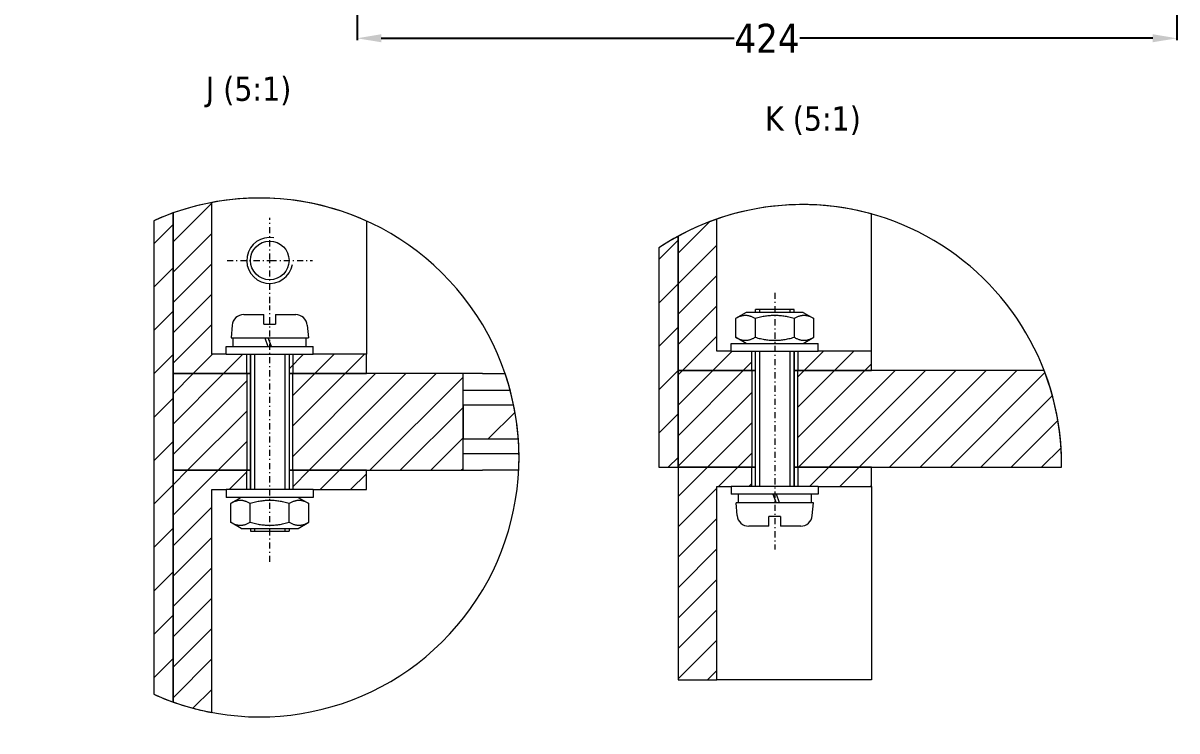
# Model space of a CAD drawing. Header units: millimetres. Extents: x 651 to 8859, y -354 to 894.
# Drawn here: x 2442.6 to 2561.9, y -50.4 to 22.8 of the extents above; entities that cross this region are included whole.
import ezdxf

# ---------------------------------------------------------------- set-up
doc = ezdxf.new("R2010")
doc.units = ezdxf.units.MM
doc.linetypes.add('DASHDOT2', pattern=[12.7, 6.35, -3.175, 0, -3.175])
for name, color, linetype, lineweight in [('cienka', 7, 'Continuous', 9), ('Widoczne (ISO)', 7, 'Continuous', 18), ('Widoczne wąskie (ISO)', 7, 'Continuous', 9)]:
    doc.layers.add(name, color=color, linetype=linetype, lineweight=lineweight)
doc.styles.get("Standard").update_dxf_attribs({"font": 'tahoma.ttf'})
doc.dimstyles.new('5', dxfattribs={"dimtxt": 3, "dimasz": 2.5, "dimexe": 0.18, "dimexo": 0.0625, "dimgap": 0.09, "dimtad": 0, "dimtih": 1, "dimtoh": 1, "dimdec": 0, "dimlfac": 5, "dimzin": 0, "dimdsep": 46, "dimtxsty": 'Standard', "dimcen": 0.09, "dimadec": 0, "dimazin": 0, "dimtfac": 1, "dimtdec": 0, "dimtofl": 0, "dimtmove": 0, "dimatfit": 3, "dimfxl": 1, "dimtolj": 1, "dimtzin": 0, "dimarcsym": 0})

# ---------------------------------------------------------------- blocks, each defined once
blk = doc.blocks.new('*U257')
at = {"layer": 'Widoczne wąskie (ISO)', "color": 0, "linetype": 'DASHDOT2', "ltscale": 0.1, "transparency": 16777216}
blk.add_line((0, -18.71), (0, 7.81), dxfattribs=at)
blk = doc.blocks.new('*U258')
at = {"layer": 'Widoczne wąskie (ISO)', "color": 0, "linetype": 'DASHDOT2', "ltscale": 0.1, "transparency": 16777216}
blk.add_line((0, 17.27), (0, -9.26), dxfattribs=at)
blk = doc.blocks.new('*D302')
at = {"layer": 'cienka', "color": 0, "lineweight": -2, "transparency": 16777216}
for p, q in [((2477.11, 83.34), (2477.11, 21.03)), ((2561.91, 83.34), (2561.91, 21.03)), ((2479.61, 21.21), (2516.13, 21.21)), ((2559.41, 21.21), (2522.89, 21.21))]:
    blk.add_line(p, q, dxfattribs=at)
at = {"layer": 'cienka', "color": 0, "transparency": 16777216}
for points in [[(2479.61, 21.63), (2479.61, 20.8), (2477.11, 21.21)], [(2559.41, 21.63), (2559.41, 20.8), (2561.91, 21.21)]]:
    blk.add_solid(points, dxfattribs=at)
at = {"layer": 'Defpoints', "color": 0, "transparency": 16777216}
for p in [(2477.11, 83.4), (2561.91, 83.4), (2561.91, 21.21)]:
    blk.add_point(p, dxfattribs=at)
at = {"layer": 'cienka', "color": 0, "transparency": 16777216, "insert": (2519.51, 21.21), "char_height": 3, "attachment_point": 5}
blk.add_mtext('\\A1;424', dxfattribs=at)
blk = doc.blocks.new('*U776')
at = {"layer": 'Widoczne wąskie (ISO)', "color": 0, "linetype": 'DASHDOT2', "ltscale": 0.1, "transparency": 16777216}
for p, q in [((0, 0.08164), (0, 4.4082)), ((-4.4082, 0), (-0.08164, 0)), ((0.08164, 0), (4.4082, 0)), ((0, -4.4082), (0, -0.08164))]:
    blk.add_line(p, q, dxfattribs=at)
at = {"layer": 'Widoczne wąskie (ISO)', "color": 0, "linetype": 'Continuous', "ltscale": 0.1, "transparency": 16777216}
for p, q in [((-0.04082, 0), (0.04082, 0)), ((0, -0.04082), (0, 0.04082))]:
    blk.add_line(p, q, dxfattribs=at)

msp = doc.modelspace()

# ---------------------------------------------------------------- hatches: boundary and pattern name
at = {"layer": 'Widoczne wąskie (ISO)'}
h = msp.add_hatch(dxfattribs=at)
h.set_pattern_fill('ANSI31', color=256, scale=0.7)
h.paths.add_polyline_path([(2530.308, -23.134), (2522.687, -23.134), (2522.687, -25.134), (2524.808, -25.134), (2530.308, -25.134)])
h.paths.add_polyline_path([(2522.687, -23.134), (2522.687, -25.134)], flags=17)
h.paths.add_polyline_path([(2514.308, -25.134), (2515.808, -25.134), (2517.929, -25.134), (2517.929, -23.134), (2510.308, -23.134), (2510.308, -45.134), (2514.308, -45.134)])
h.paths.add_polyline_path([(2517.929, -23.134), (2517.929, -25.134)], flags=17)
h.paths.add_polyline_path([(2530.308, -11.134), (2524.808, -11.134), (2522.687, -11.134), (2522.687, -13.134), (2530.308, -13.134)])
h.paths.add_polyline_path([(2522.687, -11.134), (2522.687, -11.134), (2522.687, -13.134), (2522.687, -13.134)])
edge = h.paths.add_edge_path()
edge.add_arc((2523.157, -22.808), 26.824, 109.26204, 118.62067)
edge.add_line((2510.308, 0.739), (2510.308, -13.134))
edge.add_line((2510.308, -13.134), (2517.929, -13.134))
edge.add_line((2517.929, -13.134), (2517.929, -11.134))
edge.add_line((2517.929, -11.134), (2515.808, -11.134))
edge.add_line((2515.808, -11.134), (2515.808, -11.134))
edge.add_line((2515.808, -11.134), (2514.308, -11.134))
edge.add_line((2514.308, -11.134), (2514.308, 2.515))
h.paths.add_polyline_path([(2517.929, -11.134), (2517.929, -13.134)], flags=16)
h.paths.add_polyline_path([(2478.074, -23.459), (2470.453, -23.459), (2470.453, -25.459), (2472.574, -25.459), (2478.074, -25.459)])
h.paths.add_polyline_path([(2470.453, -23.459), (2470.453, -25.459)])
edge = h.paths.add_edge_path()
edge.add_line((2465.695, -23.459), (2458.074, -23.459))
edge.add_line((2458.074, -23.459), (2458.074, -47.413))
edge.add_arc((2467.039, -22.131), 26.824, 250.47476, 259.33288)
edge.add_line((2462.074, -48.492), (2462.074, -25.459))
edge.add_line((2462.074, -25.459), (2463.574, -25.459))
edge.add_line((2463.574, -25.459), (2465.695, -25.459))
edge.add_line((2465.695, -25.459), (2465.695, -23.459))
h.paths.add_polyline_path([(2465.695, -23.459), (2465.695, -25.459)], flags=17)
h.paths.add_polyline_path([(2478.074, -11.459), (2472.574, -11.459), (2470.453, -11.459), (2470.453, -13.459), (2478.074, -13.459)])
h.paths.add_polyline_path([(2470.453, -11.459), (2470.074, -11.459), (2470.074, -13.459), (2470.453, -13.459)])
edge = h.paths.add_edge_path()
edge.add_arc((2467.039, -22.131), 26.824, 100.66712, 109.52524)
edge.add_line((2458.074, 3.151), (2458.074, -13.459))
edge.add_line((2458.074, -13.459), (2465.695, -13.459))
edge.add_line((2465.695, -13.459), (2465.695, -11.459))
edge.add_line((2465.695, -11.459), (2463.574, -11.459))
edge.add_line((2463.574, -11.459), (2463.574, -11.459))
edge.add_line((2463.574, -11.459), (2462.074, -11.459))
edge.add_line((2462.074, -11.459), (2462.074, 4.23))
h.paths.add_polyline_path([(2466.074, -11.459), (2465.695, -11.459), (2465.695, -13.459), (2466.074, -13.459)])
h.paths.add_polyline_path([(2409.534, -13.686), (2404.034, -13.686), (2401.913, -13.686), (2401.913, -14.486), (2401.913, -15.686), (2404.034, -15.686), (2409.534, -15.686)])
h.paths.add_polyline_path([(2393.534, -15.686), (2395.034, -15.686), (2397.155, -15.686), (2397.155, -14.486), (2397.155, -13.686), (2395.034, -13.686), (2389.534, -13.686), (2389.534, -32.686), (2393.534, -32.686)])
edge = h.paths.add_edge_path()
edge.add_line((2393.534, -32.686), (2389.534, -32.686))
edge.add_line((2389.534, -32.686), (2389.534, -41.179))
edge.add_arc((2399.049, -16.099), 26.824, 249.22474, 258.13632)
edge.add_line((2393.534, -42.351), (2393.534, -32.686))
edge = h.paths.add_edge_path()
edge.add_arc((2211.73, -17.886), 26.824, 100.54636, 109.39935)
edge.add_line((2202.82, 7.415), (2202.82, -12.423))
edge.add_line((2202.82, -12.423), (2210.441, -12.423))
edge.add_line((2210.441, -12.423), (2210.441, -10.423))
edge.add_line((2210.441, -10.423), (2208.32, -10.423))
edge.add_line((2208.32, -10.423), (2206.82, -10.423))
edge.add_line((2206.82, -10.423), (2206.82, 8.485))
edge = h.paths.add_edge_path()
edge.add_line((2206.82, -24.423), (2208.32, -24.423))
edge.add_line((2208.32, -24.423), (2210.441, -24.423))
edge.add_line((2210.441, -24.423), (2210.441, -22.423))
edge.add_line((2210.441, -22.423), (2202.82, -22.423))
edge.add_line((2202.82, -22.423), (2202.82, -43.188))
edge.add_arc((2211.73, -17.886), 26.824, 250.60065, 259.45364)
edge.add_line((2206.82, -44.257), (2206.82, -24.423))
h.paths.add_polyline_path([(2210.441, -22.423), (2210.441, -24.423)], flags=17)
h.paths.add_polyline_path([(2215.199, -22.423), (2215.199, -24.423)], flags=17)
h.paths.add_polyline_path([(2222.82, -22.423), (2215.199, -22.423), (2215.199, -24.423), (2217.32, -24.423), (2222.82, -24.423)])
h.paths.add_polyline_path([(2222.82, -10.423), (2217.32, -10.423), (2215.199, -10.423), (2215.199, -12.423), (2222.82, -12.423)])
h.paths.add_polyline_path([(2215.199, -10.423), (2214.82, -10.423), (2214.82, -12.423), (2215.199, -12.423)])
h.paths.add_polyline_path([(2210.441, -10.423), (2210.441, -12.423)], flags=17)
h.paths.add_polyline_path([(2147.595, -9.099), (2149.095, -9.099), (2151.216, -9.099), (2151.216, -7.899), (2151.216, -7.099), (2149.095, -7.099), (2143.595, -7.099), (2143.595, -23.72), (2147.595, -23.72), (2147.595, -22.599)])
h.paths.add_polyline_path([(2147.595, -23.72), (2143.595, -23.72), (2147.595, -23.72), (2147.595, -24.079)])
edge = h.paths.add_edge_path()
edge.add_line((2147.595, -29.599), (2147.595, -28.478))
edge.add_line((2147.595, -28.478), (2143.595, -28.478))
edge.add_line((2143.595, -28.478), (2143.595, -42.44))
edge.add_arc((2150.815, -16.606), 26.824, 254.38651, 263.10634)
edge.add_line((2147.595, -43.236), (2147.595, -29.599))
h.paths.add_polyline_path([(2147.595, -28.478), (2143.595, -28.478)])
h.paths.add_polyline_path([(2163.595, -7.099), (2158.095, -7.099), (2155.974, -7.099), (2155.974, -7.899), (2155.974, -9.099), (2158.095, -9.099), (2163.595, -9.099)])
h.paths.add_polyline_path([(2155.974, -7.899), (2155.974, -7.099), (2155.595, -7.099), (2155.595, -7.899), (2155.595, -9.099), (2155.974, -9.099)])
h.paths.add_polyline_path([(2151.216, -7.899), (2151.595, -7.099), (2151.216, -7.099), (2151.216, -7.899), (2151.216, -9.099)])
h = msp.add_hatch(dxfattribs=at)
h.set_pattern_fill('ANSI31', color=256)
h.paths.add_polyline_path([(2456.618, -95.762), (2446.621, -95.762), (2446.619, -95.762), (2456.616, -95.762)], flags=17)
h.paths.add_polyline_path([(2456.616, -91.004), (2446.619, -91.004), (2446.621, -91.004), (2456.618, -91.004)], flags=17)
edge = h.paths.add_edge_path()
edge.add_line((2456.616, -86.762), (2446.619, -86.762))
edge.add_line((2446.619, -86.762), (2446.619, -82.004))
edge.add_line((2446.619, -82.004), (2456.616, -82.004))
edge.add_line((2456.616, -82.004), (2456.616, -79.883))
edge.add_line((2456.616, -79.883), (2442.619, -79.883))
edge.add_line((2442.619, -79.883), (2442.619, -73.598))
edge.add_arc((2459.239, -94.653), 26.824, 128.2864, 133.95972)
edge.add_line((2440.619, -75.344), (2440.619, -113.961))
edge.add_arc((2459.239, -94.653), 26.824, 226.04028, 231.7136)
edge.add_line((2442.619, -115.708), (2442.619, -97.883))
edge.add_line((2442.619, -97.883), (2456.619, -97.883))
edge.add_line((2456.619, -97.883), (2456.619, -96.633))
edge.add_line((2456.619, -96.633), (2456.616, -96.633))
edge.add_line((2456.616, -96.633), (2456.616, -95.762))
edge.add_line((2456.616, -95.762), (2446.619, -95.762))
edge.add_line((2446.619, -95.762), (2446.619, -91.004))
edge.add_line((2446.619, -91.004), (2456.616, -91.004))
edge.add_line((2456.616, -91.004), (2456.616, -90.133))
edge.add_line((2456.616, -90.133), (2456.617, -89.133))
edge.add_line((2456.617, -89.133), (2456.616, -89.133))
edge.add_line((2456.616, -89.133), (2456.616, -86.762))
edge = h.paths.add_edge_path()
edge.add_arc((2523.157, -22.808), 26.824, 118.62067, 123.61216)
edge.add_line((2508.308, -0.468), (2508.308, -23.134))
edge.add_line((2508.308, -23.134), (2510.308, -23.134))
edge.add_line((2510.308, -23.134), (2510.308, 0.739))
edge = h.paths.add_edge_path()
edge.add_arc((2467.039, -22.131), 26.824, 109.52524, 114.12834)
edge.add_line((2456.074, 2.35), (2456.074, -46.612))
edge.add_arc((2467.039, -22.131), 26.824, 245.87166, 250.47476)
edge.add_line((2458.074, -47.413), (2458.074, 3.151))
edge = h.paths.add_edge_path()
edge.add_line((2389.534, -7.686), (2387.534, -7.686))
edge.add_line((2387.534, -7.686), (2387.534, -40.326))
edge.add_arc((2399.049, -16.099), 26.824, 244.5792, 249.22474)
edge.add_line((2389.534, -41.179), (2389.534, -7.686))
h = msp.add_hatch(dxfattribs=at)
h.set_pattern_fill('ANSI31', color=256, scale=0.7)
h.paths.add_polyline_path([(2517.929, -13.134), (2510.308, -13.134), (2510.308, -23.134), (2517.929, -23.134)])
h.paths.add_polyline_path([(2548.176, -13.134), (2522.687, -13.134), (2522.687, -23.134), (2549.979, -23.134, 0.0955676)])
h.paths.add_polyline_path([(2488.074, -13.459), (2470.453, -13.459), (2470.453, -23.459), (2488.074, -23.459)])
h.paths.add_polyline_path([(2465.695, -13.459), (2458.074, -13.459), (2458.074, -23.459), (2465.695, -23.459)])
h.paths.add_polyline_path([(2280.971, -23.026), (2273.35, -23.026), (2273.35, -33.026), (2280.971, -33.026)])
h.paths.add_polyline_path([(2306.602, -23.026), (2285.729, -23.026), (2285.729, -33.026), (2302.516, -33.026, 0.1017232)])
h = msp.add_hatch(dxfattribs=at)
h.set_pattern_fill('ANSI32', color=256, scale=0.8)
h.paths.add_polyline_path([(2493.309, -16.709), (2488.074, -16.709), (2488.074, -20.209), (2493.794, -20.209, 0.0329671)])

# ---------------------------------------------------------------- linework, layer by layer
at = {"layer": 'Widoczne (ISO)'}
for p, q in [((2462.074, -11.459), (2462.074, 4.23)), ((2458.074, 3.151), (2458.074, -13.459)), ((2458.074, -47.413), (2458.074, 3.151)), ((2514.308, -11.134), (2514.308, 2.515)), ((2530.308, -11.134), (2530.308, 3.046)), ((2456.074, 2.35), (2456.074, -46.612)), ((2478.074, 2.318), (2478.074, -11.459)), ((2510.308, 0.739), (2510.308, -13.134)), ((2510.308, -23.134), (2510.308, 0.739)), ((2508.308, -0.468), (2508.308, -23.134)), ((2517.358, -7.134), (2516.266, -7.764)), ((2523.258, -7.134), (2517.358, -7.134)), ((2522.308, -6.834), (2518.308, -6.834)), ((2518.308, -7.134), (2518.308, -6.834)), ((2522.308, -7.134), (2522.308, -6.834)), ((2523.258, -7.134), (2524.349, -7.764)), ((2465.383, -7.359), (2467.474, -7.359)), ((2467.474, -8.359), (2467.474, -7.359)), ((2468.674, -7.359), (2468.674, -8.359)), ((2468.674, -7.359), (2470.764, -7.359)), ((2516.266, -7.764), (2516.266, -9.704)), ((2518.287, -7.764), (2518.287, -9.704)), ((2522.328, -7.764), (2522.328, -9.704)), ((2524.349, -9.704), (2524.349, -7.764)), ((2464.188, -8.454), (2464.074, -9.759)), ((2467.474, -8.359), (2468.674, -8.359)), ((2471.96, -8.454), (2472.074, -9.759)), ((2463.574, -10.659), (2472.574, -10.659)), ((2463.574, -11.459), (2463.574, -10.659)), ((2464.074, -9.759), (2472.074, -9.759)), ((2464.299, -10.659), (2464.299, -9.759)), ((2464.299, -10.659), (2464.299, -9.759)), ((2467.566, -9.759), (2467.894, -10.659)), ((2468.254, -10.659), (2467.926, -9.759)), ((2471.849, -10.659), (2471.849, -9.759)), ((2471.849, -10.659), (2471.849, -9.759)), ((2472.574, -11.459), (2472.574, -10.659)), ((2515.808, -10.334), (2524.808, -10.334)), ((2515.808, -11.134), (2515.808, -10.334)), ((2517.358, -10.334), (2516.266, -9.704)), ((2523.258, -10.334), (2524.349, -9.704)), ((2524.808, -11.134), (2524.808, -10.334)), ((2463.574, -11.459), (2462.074, -11.459)), ((2463.574, -11.459), (2466.074, -11.459)), ((2463.574, -11.459), (2472.574, -11.459)), ((2466.074, -11.459), (2472.574, -11.459)), ((2466.074, -13.459), (2466.074, -11.459)), ((2466.074, -11.459), (2466.074, -25.459)), ((2470.074, -11.459), (2470.074, -13.459)), ((2470.074, -11.459), (2470.074, -25.459)), ((2478.074, -11.459), (2472.574, -11.459)), ((2478.074, -13.459), (2478.074, -11.459)), ((2515.808, -11.134), (2514.308, -11.134)), ((2515.808, -11.134), (2524.808, -11.134)), ((2515.808, -11.134), (2524.808, -11.134)), ((2518.308, -13.134), (2518.308, -11.134)), ((2518.308, -13.134), (2518.308, -11.134)), ((2518.308, -25.134), (2518.308, -11.134)), ((2522.308, -11.134), (2522.308, -13.134)), ((2522.308, -11.134), (2522.308, -13.134)), ((2522.308, -25.134), (2522.308, -11.134)), ((2530.308, -11.134), (2524.808, -11.134)), ((2530.308, -13.134), (2530.308, -11.134)), ((2466.074, -13.459), (2458.074, -13.459)), ((2458.074, -13.459), (2458.074, -23.459)), ((2458.074, -13.459), (2466.074, -13.459)), ((2466.074, -13.459), (2465.695, -13.459)), ((2465.695, -13.459), (2466.074, -13.459)), ((2466.074, -23.459), (2466.074, -13.459)), ((2488.074, -13.459), (2470.074, -13.459)), ((2470.074, -13.459), (2478.074, -13.459)), ((2470.453, -13.459), (2470.074, -13.459)), ((2470.074, -13.459), (2470.074, -23.459)), ((2470.074, -13.459), (2470.453, -13.459)), ((2488.074, -23.459), (2488.074, -13.459)), ((2490.074, -13.459), (2488.074, -13.459)), ((2490.074, -13.459), (2492.423, -13.459)), ((2518.308, -13.134), (2510.308, -13.134)), ((2510.308, -13.134), (2510.308, -23.134)), ((2510.308, -13.134), (2518.308, -13.134)), ((2517.929, -13.134), (2518.308, -13.134)), ((2518.308, -13.134), (2517.929, -13.134)), ((2518.308, -23.134), (2518.308, -13.134)), ((2518.308, -23.134), (2518.308, -13.134)), ((2548.176, -13.134), (2522.308, -13.134)), ((2522.308, -13.134), (2522.308, -23.134)), ((2522.308, -13.134), (2530.308, -13.134)), ((2522.308, -13.134), (2522.687, -13.134)), ((2522.687, -13.134), (2522.308, -13.134)), ((2522.308, -13.134), (2522.308, -23.134)), ((2492.955, -15.209), (2488.074, -15.209)), ((2488.074, -16.709), (2488.074, -20.209)), ((2493.309, -16.709), (2488.074, -16.709)), ((2488.074, -20.209), (2493.794, -20.209)), ((2488.074, -21.709), (2493.86, -21.709)), ((2466.074, -23.459), (2458.074, -23.459)), ((2458.074, -23.459), (2458.074, -47.413)), ((2458.074, -23.459), (2466.074, -23.459)), ((2466.074, -23.459), (2465.695, -23.459)), ((2465.695, -23.459), (2466.074, -23.459)), ((2466.074, -25.459), (2466.074, -23.459)), ((2478.074, -23.459), (2470.074, -23.459)), ((2470.074, -23.459), (2488.074, -23.459)), ((2470.453, -23.459), (2470.074, -23.459)), ((2470.074, -23.459), (2470.074, -25.459)), ((2470.074, -23.459), (2470.453, -23.459)), ((2478.074, -25.459), (2478.074, -23.459)), ((2488.074, -23.459), (2490.074, -23.459)), ((2493.83, -23.459), (2490.074, -23.459)), ((2508.308, -23.134), (2510.308, -23.134)), ((2510.308, -23.134), (2518.308, -23.134)), ((2518.308, -23.134), (2510.308, -23.134)), ((2510.308, -23.134), (2510.308, -45.134)), ((2517.929, -23.134), (2518.308, -23.134)), ((2518.308, -23.134), (2517.929, -23.134)), ((2518.308, -25.134), (2518.308, -23.134)), ((2518.308, -25.134), (2518.308, -23.134)), ((2522.308, -23.134), (2549.979, -23.134)), ((2522.308, -23.134), (2522.308, -25.134)), ((2530.308, -23.134), (2522.308, -23.134)), ((2522.308, -23.134), (2522.687, -23.134)), ((2522.687, -23.134), (2522.308, -23.134)), ((2522.308, -23.134), (2522.308, -25.134)), ((2530.308, -25.134), (2530.308, -23.134)), ((2462.074, -48.492), (2462.074, -25.459)), ((2462.074, -25.459), (2463.574, -25.459)), ((2472.574, -25.459), (2463.574, -25.459)), ((2472.574, -25.459), (2463.574, -25.459)), ((2463.574, -25.459), (2463.574, -26.259)), ((2472.574, -25.459), (2478.074, -25.459)), ((2472.574, -25.459), (2472.574, -26.259)), ((2514.308, -45.134), (2514.308, -25.134)), ((2514.308, -25.134), (2515.808, -25.134)), ((2522.308, -25.134), (2515.808, -25.134)), ((2524.808, -25.134), (2515.808, -25.134)), ((2515.808, -25.134), (2515.808, -25.934)), ((2524.808, -25.934), (2515.808, -25.934)), ((2516.533, -25.934), (2516.533, -26.834)), ((2516.533, -25.934), (2516.533, -26.834)), ((2520.128, -25.934), (2520.455, -26.834)), ((2520.815, -26.834), (2520.488, -25.934)), ((2524.808, -25.134), (2522.308, -25.134)), ((2524.083, -25.934), (2524.083, -26.834)), ((2524.083, -25.934), (2524.083, -26.834)), ((2524.808, -25.134), (2530.308, -25.134)), ((2524.808, -25.134), (2524.808, -25.934)), ((2530.308, -25.134), (2530.308, -45.134)), ((2472.574, -26.259), (2463.574, -26.259)), ((2465.124, -26.259), (2464.032, -26.889)), ((2464.032, -26.889), (2464.032, -28.829)), ((2466.053, -28.829), (2466.053, -26.889)), ((2470.095, -28.829), (2470.095, -26.889)), ((2471.024, -26.259), (2472.115, -26.889)), ((2472.115, -28.829), (2472.115, -26.889)), ((2524.308, -26.834), (2516.308, -26.834)), ((2516.422, -28.138), (2516.308, -26.834)), ((2524.194, -28.138), (2524.308, -26.834)), ((2519.708, -29.234), (2519.708, -28.234)), ((2520.908, -28.234), (2519.708, -28.234)), ((2520.908, -28.234), (2520.908, -29.234)), ((2465.124, -29.459), (2464.032, -28.829)), ((2465.124, -29.459), (2471.024, -29.459)), ((2466.074, -29.459), (2466.074, -29.759)), ((2466.074, -29.759), (2470.074, -29.759)), ((2470.074, -29.459), (2470.074, -29.759)), ((2471.024, -29.459), (2472.115, -28.829)), ((2519.708, -29.234), (2517.617, -29.234)), ((2522.998, -29.234), (2520.908, -29.234)), ((2510.308, -45.134), (2514.308, -45.134)), ((2530.308, -45.134), (2514.308, -45.134))]:
    msp.add_line(p, q, dxfattribs=at)
msp.add_circle((2468.074, -1.759), 2, dxfattribs=at)
for centre, start, end in [((2465.383, -8.559), 90, 175), ((2470.764, -8.559), 5, 90), ((2517.617, -28.034), 185, 270), ((2522.998, -28.034), 270, 355)]:
    msp.add_arc(centre, 1.2, start, end, dxfattribs=at)
for points in [[(2518.287, -7.764), (2517.277, -7.181), (2516.266, -7.764)], [(2522.328, -7.764), (2520.308, -7.181), (2518.287, -7.764)], [(2524.349, -7.764), (2523.339, -7.181), (2522.328, -7.764)], [(2516.266, -9.704), (2517.277, -10.287), (2518.287, -9.704)], [(2518.287, -9.704), (2520.308, -10.287), (2522.328, -9.704)], [(2522.328, -9.704), (2523.339, -10.287), (2524.349, -9.704)], [(2466.053, -26.889), (2465.043, -26.306), (2464.032, -26.889)], [(2470.095, -26.889), (2468.074, -26.306), (2466.053, -26.889)], [(2472.115, -26.889), (2471.105, -26.306), (2470.095, -26.889)], [(2464.032, -28.829), (2465.043, -29.412), (2466.053, -28.829)], [(2466.053, -28.829), (2468.074, -29.412), (2470.095, -28.829)], [(2470.095, -28.829), (2471.105, -29.412), (2472.115, -28.829)]]:
    msp.add_rational_spline(points, [1, 1.15470053838, 1], degree=2, dxfattribs=at)
at = {"layer": 'Widoczne wąskie (ISO)'}
for p, q in [((2518.726, -6.834), (2518.726, -7.134)), ((2521.89, -7.134), (2521.89, -6.834)), ((2465.695, -13.459), (2465.695, -11.459)), ((2466.492, -11.459), (2466.492, -25.459)), ((2469.656, -25.459), (2469.656, -11.459)), ((2470.453, -11.459), (2470.453, -13.459)), ((2517.929, -13.134), (2517.929, -11.134)), ((2517.929, -13.134), (2517.929, -11.134)), ((2518.726, -11.134), (2518.726, -25.134)), ((2518.726, -11.134), (2518.726, -25.134)), ((2521.89, -25.134), (2521.89, -11.134)), ((2521.89, -25.134), (2521.89, -11.134)), ((2522.687, -11.134), (2522.687, -13.134)), ((2522.687, -11.134), (2522.687, -13.134)), ((2465.695, -13.459), (2465.695, -23.459)), ((2470.453, -23.459), (2470.453, -13.459)), ((2517.929, -13.134), (2517.929, -23.134)), ((2517.929, -13.134), (2517.929, -23.134)), ((2522.687, -23.134), (2522.687, -13.134)), ((2522.687, -23.134), (2522.687, -13.134)), ((2465.695, -25.459), (2465.695, -23.459)), ((2470.453, -23.459), (2470.453, -25.459)), ((2517.929, -25.134), (2517.929, -23.134)), ((2522.687, -23.134), (2522.687, -25.134)), ((2466.492, -29.459), (2466.492, -29.759)), ((2469.656, -29.759), (2469.656, -29.459))]:
    msp.add_line(p, q, dxfattribs=at)
for centre, radius, start, end in [((2467.039, -22.131), 26.824, 65.70874, 114.12834), ((2467.039, -22.131), 26.824, 245.87166, 114.12834), ((2523.157, -22.808), 26.824, 74.53862, 123.61216), ((2523.157, -22.808), 26.824, 359.30339, 123.61216), ((2468.074, -1.759), 2.379, 80, 350), ((2467.039, -22.131), 26.824, 357.16231, 18.86212), ((2523.157, -22.808), 26.824, 359.30339, 21.13956), ((2467.039, -22.131), 26.824, 245.87166, 259.33288)]:
    msp.add_arc(centre, radius, start, end, dxfattribs=at)

# ---------------------------------------------------------------- block references
at = {"layer": 'Widoczne wąskie (ISO)', "linetype": 'DASHDOT2', "ltscale": 0.1}
for name, p in [('*U776', (2468.074, -1.759)), ('*U258', (2520.308, -22.373)), ('*U257', (2468.074, -14.22))]:
    msp.add_blockref(name, p, dxfattribs=at)

# ---------------------------------------------------------------- texts
at = {"layer": 'cienka', "char_height": 2.5, "attachment_point": 1}
for s, insert in [('J (5:1)', (2461.455, 17.246)), ('K (5:1)', (2519.304, 14.171))]:
    msp.add_mtext_dynamic_manual_height_columns(s, width=27.90509, gutter_width=12.5, heights=[0], dxfattribs=dict(at, insert=insert))

# ---------------------------------------------------------------- dimensions: what is measured, and where the dimension line sits
at = {"layer": 'cienka'}
dim = msp.add_linear_dim(base=(2561.912, 21.213), p1=(2477.112, 83.401), p2=(2561.912, 83.401), dimstyle='5', dxfattribs=at)
dim.commit()
dim.dimension.update_dxf_attribs({"geometry": '*D302', "text_midpoint": (2519.512, 21.213)})

doc.saveas('drawing.dxf')
